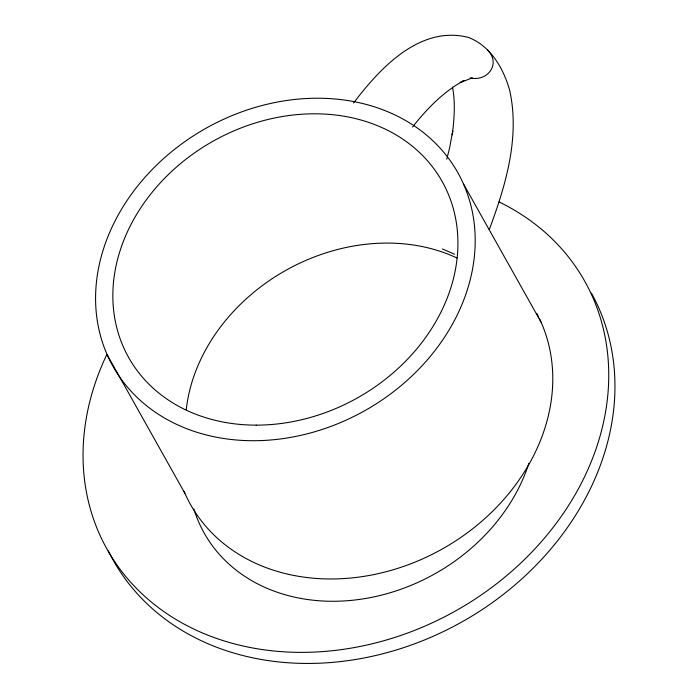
<?xml version="1.0" encoding="UTF-8"?>
<svg xmlns="http://www.w3.org/2000/svg" width="698" height="698" viewBox="0 0 698 698"><rect width="100%" height="100%" fill="white"/><g stroke="black" fill="none" stroke-linecap="round" stroke-linejoin="round"><path stroke-width="1.05" d="M446.781 159.161L449.556 148.151L452.723 131.067L452.243 134.871C454.267 119.061 455.524 102.824 452.479 87.058M489.228 229.712C505.596 185.843 520.097 137.576 509.715 90.566C503.694 68.744 490.589 45.85 468.419 37.43C419.96 25.032 379.948 68.168 353.589 102.972M412.597 127.019C426.862 108.74 443.535 91.656 464.074 80.462L460.183 82.608L472.31 77.871M470.12 77.862C487.466 82.128 501.426 63.631 487.431 49.968M454.538 254.229L442.462 248.968M463.463 183.888A197.77 162.006 -29.3 0 1 253.261 440.717A197.77 162.006 -29.3 0 1 139.434 183.801A197.77 162.006 -29.3 0 1 463.463 183.888L541.055 322.144M107.309 355.046L184.9 493.303M186.253 409.665A179.77 147.261 -29.3 0 1 456.963 258.007M536.779 313.385A197.77 162.006 -29.3 0 1 538.28 316.281M539.24 318.227A197.77 162.006 -29.3 0 1 429.907 555.468A197.77 162.006 -29.3 0 1 184.063 491.375M499.105 201.958A273.86 224.328 -29.3 0 1 568.922 504.924A273.86 224.328 -29.3 0 1 221.484 640.083A273.86 224.328 -29.3 0 1 106.803 354.567M591.407 293.125A273.86 224.328 -29.3 0 1 455.707 625.321A273.86 224.328 -29.3 0 1 108.373 550.958M528.866 463.315A181.244 148.465 -29.3 0 1 359.051 599.477A181.244 148.465 -29.3 0 1 193.869 508.938M256.183 425.134A179.77 147.261 -29.3 0 0 447.261 191.68A179.77 147.261 -29.3 0 0 152.714 191.592A179.77 147.261 -29.3 0 0 256.183 425.134"/></g></svg>
